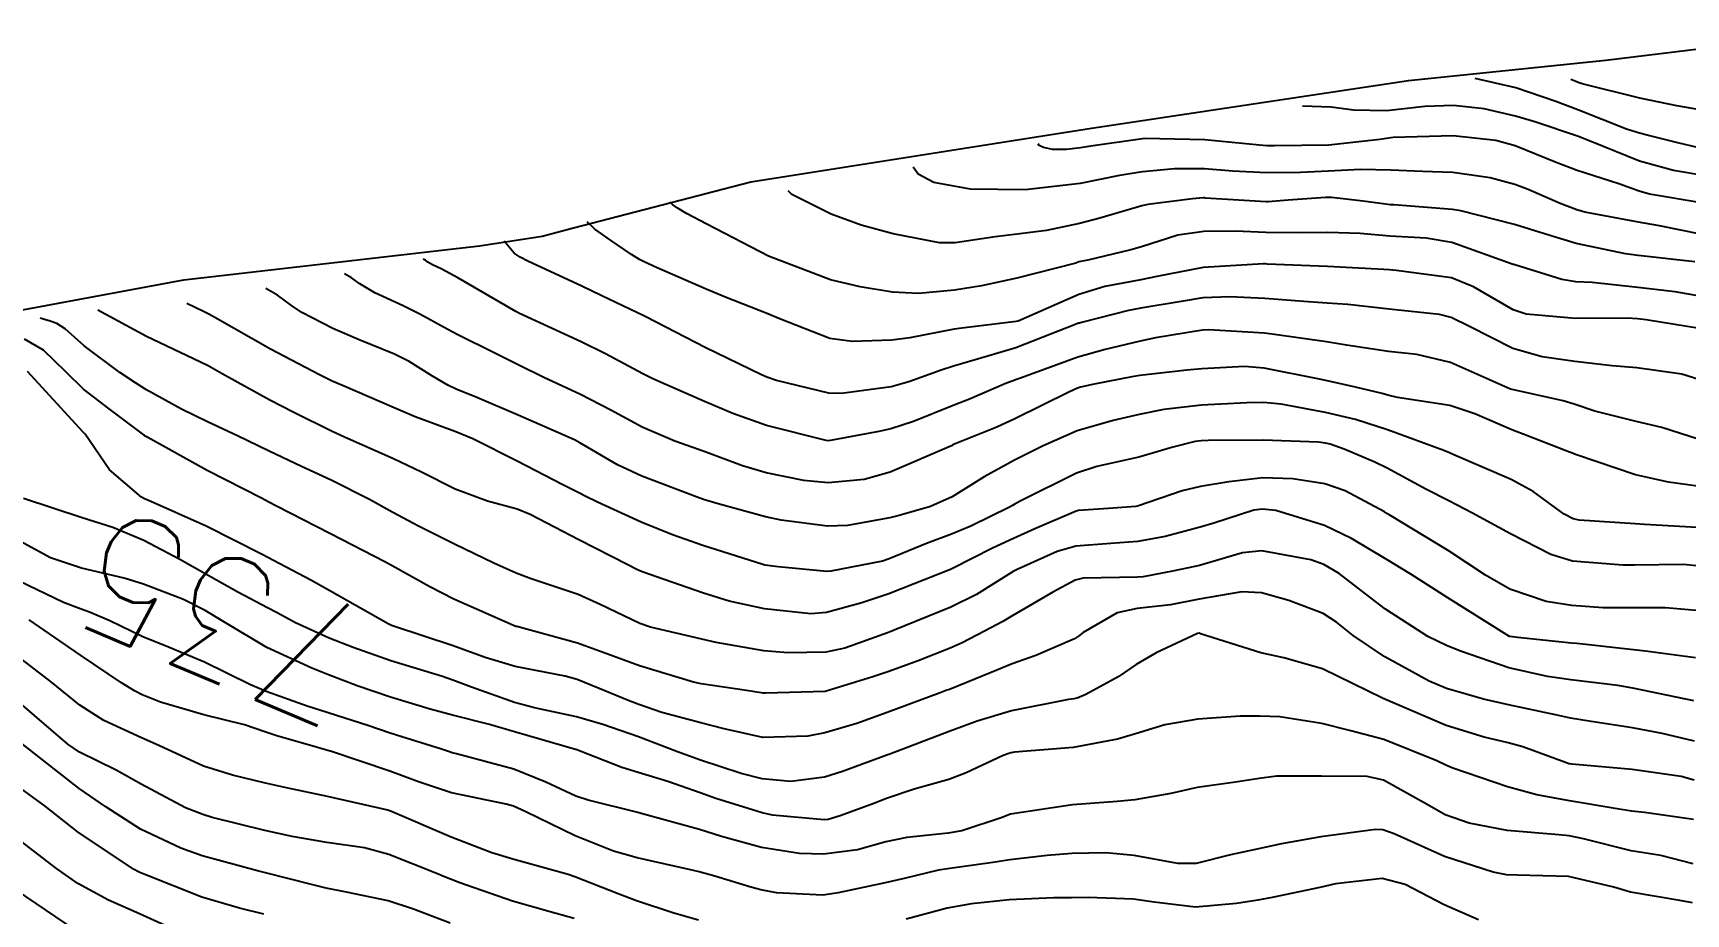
# Model space of a CAD drawing. Header units: metres. Extents: x 307586 to 320046, y 7427249 to 7434250.
# Drawn here: x 310459.8 to 310513, y 7432847.4 to 7432875.8 of the extents above; entities that cross this region are included whole.
import ezdxf
from ezdxf.enums import TextEntityAlignment as Align

# ---------------------------------------------------------------- set-up
doc = ezdxf.new("R2010")
doc.units = ezdxf.units.M
doc.header["$MEASUREMENT"] = 0
for name, color, linetype in [('Area', 45, 'Continuous'), ('Cotas', 45, 'Continuous'), ('Curvas de Nivel 1m', 11, 'Continuous'), ('Curvas de Nivel 5m', 15, 'Continuous')]:
    doc.layers.add(name, color=color, linetype=linetype)
doc.styles.add('Style-STANDARD', font='STANDARD.shx')

msp = doc.modelspace()

# ---------------------------------------------------------------- linework, layer by layer
at = {"layer": 'Area'}
msp.add_polyline3d([(310455.197, 7432866.077, 734.733), (310464.673, 7432867.837, 739.372), (310474.199, 7432868.934, 743.032), (310476.217, 7432869.251, 743.66), (310477.222, 7432869.51, 744.298), (310482.933, 7432871, 749.29), (310493.906, 7432872.724, 747.912), (310504.118, 7432874.259, 748.113), (310510.468, 7432874.914, 750.273), (310517.599, 7432875.791, 753.699)], dxfattribs=at)
at = {"layer": 'Curvas de Nivel 1m', "flags": 128}
for points, elevation in [([(310513.416, 7432872.106), (310512.785, 7432872.252), (310511.794, 7432872.505), (310511.556, 7432872.564), (310511.137, 7432872.694), (310509.563, 7432873.316), (310508.854, 7432873.588), (310507.57, 7432874.024), (310506.263, 7432874.33)], 752), ([(310513.564, 7432873.307), (310512.757, 7432873.444), (310511.567, 7432873.688), (310509.707, 7432874.154), (310509.572, 7432874.2), (310509.506, 7432874.225), (310509.343, 7432874.29)], 753), ([(310513.543, 7432871.214), (310512.648, 7432871.358), (310511.547, 7432871.667), (310510.016, 7432872.285), (310509.555, 7432872.467), (310508.18, 7432872.931), (310507.561, 7432873.118), (310506.548, 7432873.345), (310505.564, 7432873.458), (310504.634, 7432873.42), (310503.4, 7432873.286), (310502.346, 7432873.305), (310501.618, 7432873.403), (310500.703, 7432873.43)], 751), ([(310513.519, 7432869.313), (310512.201, 7432869.581), (310511.524, 7432869.697), (310509.791, 7432870.025), (310509.53, 7432870.094), (310508.992, 7432870.298), (310507.971, 7432870.748), (310507.539, 7432870.909), (310506.747, 7432871.122), (310505.543, 7432871.303), (310504.562, 7432871.331), (310503.543, 7432871.368), (310502.563, 7432871.395), (310501.542, 7432871.342), (310500.64, 7432871.301), (310499.542, 7432871.289), (310498.456, 7432871.341), (310497.543, 7432871.418), (310496.575, 7432871.417), (310495.542, 7432871.324), (310494.808, 7432871.199), (310493.538, 7432870.946), (310491.769, 7432870.74), (310490.007, 7432870.76), (310488.832, 7432870.974), (310488.324, 7432871.241), (310488.163, 7432871.47)], 749), ([(310513.33, 7432868.418), (310511.508, 7432868.622), (310511.106, 7432868.677), (310509.514, 7432869.015), (310508.498, 7432869.326), (310507.522, 7432869.624), (310505.799, 7432870.067), (310505.529, 7432870.109), (310503.636, 7432870.254), (310503.531, 7432870.259), (310502.655, 7432870.373), (310501.638, 7432870.493), (310501.534, 7432870.493), (310501.438, 7432870.487), (310500.241, 7432870.403), (310499.59, 7432870.351), (310499.532, 7432870.352), (310498.28, 7432870.429), (310497.57, 7432870.476), (310497.533, 7432870.477), (310497.496, 7432870.477), (310497.161, 7432870.444), (310495.72, 7432870.268), (310495.529, 7432870.228), (310494.173, 7432869.824), (310493.521, 7432869.656), (310492.451, 7432869.43), (310491.515, 7432869.306), (310490.803, 7432869.228), (310489.51, 7432869.033), (310489.012, 7432869.036), (310487.514, 7432869.318), (310486.492, 7432869.597), (310485.524, 7432869.954), (310484.258, 7432870.593), (310484.133, 7432870.71)], 748), ([(310513.494, 7432867.311), (310512.7, 7432867.457), (310511.496, 7432867.597), (310510.033, 7432867.749), (310509.498, 7432867.78), (310509.047, 7432867.845), (310507.541, 7432868.319), (310507.503, 7432868.334), (310507.486, 7432868.337), (310505.513, 7432869.042), (310504.677, 7432869.187), (310503.516, 7432869.251), (310502.561, 7432869.33), (310501.518, 7432869.368), (310500.568, 7432869.349), (310499.517, 7432869.364), (310498.538, 7432869.404), (310497.517, 7432869.398), (310496.689, 7432869.275), (310495.51, 7432868.906), (310495.168, 7432868.804), (310493.788, 7432868.477), (310493.551, 7432868.431), (310493.502, 7432868.416), (310493.401, 7432868.381), (310491.497, 7432867.889), (310490.365, 7432867.65), (310489.493, 7432867.51), (310488.338, 7432867.394), (310487.492, 7432867.442), (310486.452, 7432867.612), (310485.496, 7432867.84), (310483.503, 7432868.6), (310481.518, 7432869.628), (310480.863, 7432869.977), (310480.565, 7432870.161), (310480.407, 7432870.27), (310480.333, 7432870.34)], 747), ([(310513.483, 7432866.274), (310511.766, 7432866.546), (310511.486, 7432866.583), (310511.159, 7432866.601), (310509.486, 7432866.595), (310507.903, 7432866.73), (310507.488, 7432866.87), (310506.21, 7432867.619), (310505.499, 7432867.907), (310503.717, 7432868.142), (310503.501, 7432868.158), (310503.314, 7432868.176), (310501.502, 7432868.267), (310499.564, 7432868.348), (310499.502, 7432868.355), (310499.446, 7432868.354), (310497.501, 7432868.238), (310496.006, 7432867.947), (310495.497, 7432867.84), (310494.337, 7432867.629), (310493.492, 7432867.37), (310491.544, 7432866.509), (310491.483, 7432866.493), (310489.726, 7432866.281), (310489.479, 7432866.245), (310488.05, 7432865.975), (310487.473, 7432865.891), (310486.196, 7432865.848), (310485.473, 7432865.951), (310483.836, 7432866.596), (310483.484, 7432866.749), (310482.139, 7432867.27), (310481.492, 7432867.537), (310479.918, 7432868.226), (310479.501, 7432868.423), (310479.348, 7432868.499), (310479.091, 7432868.656), (310478.416, 7432869.122), (310477.906, 7432869.469), (310477.663, 7432869.71)], 746), ([(310513.438, 7432862.702), (310512.266, 7432863.083), (310511.443, 7432863.275), (310510.116, 7432863.613), (310509.448, 7432863.838), (310509.096, 7432863.942), (310507.453, 7432864.302), (310507.396, 7432864.321), (310505.466, 7432865.181), (310504.383, 7432865.437), (310503.471, 7432865.534), (310502.117, 7432865.737), (310501.475, 7432865.847), (310499.801, 7432866.083), (310499.479, 7432866.121), (310497.686, 7432866.231), (310497.48, 7432866.218), (310495.963, 7432865.968), (310495.474, 7432865.868), (310494.342, 7432865.599), (310493.466, 7432865.345), (310491.621, 7432864.673), (310491.454, 7432864.615), (310491.377, 7432864.587), (310491.166, 7432864.513), (310489.973, 7432863.999), (310489.445, 7432863.786), (310488.17, 7432863.279), (310487.438, 7432863.036), (310487.052, 7432862.949), (310485.434, 7432862.657), (310485.356, 7432862.659), (310483.438, 7432863.145), (310482.357, 7432863.531), (310481.446, 7432863.918), (310479.773, 7432864.647), (310479.455, 7432864.807), (310478.249, 7432865.453), (310477.47, 7432865.839), (310475.599, 7432866.699), (310475.483, 7432866.758), (310475.363, 7432866.823), (310473.495, 7432867.902), (310472.961, 7432868.191), (310472.684, 7432868.323), (310472.537, 7432868.412), (310472.453, 7432868.471), (310472.383, 7432868.51)], 744), ([(310513.422, 7432861.195), (310512.488, 7432861.318), (310511.426, 7432861.558), (310509.523, 7432862.198), (310509.432, 7432862.229), (310509.392, 7432862.25), (310509.303, 7432862.292), (310507.941, 7432862.816), (310507.44, 7432863.009), (310506.252, 7432863.525), (310505.447, 7432863.788), (310503.761, 7432864.045), (310503.451, 7432864.125), (310503.269, 7432864.18), (310502.41, 7432864.376), (310501.456, 7432864.591), (310501.198, 7432864.651), (310499.462, 7432864.998), (310498.83, 7432865.051), (310497.461, 7432864.975), (310496.978, 7432864.927), (310495.457, 7432864.753), (310495.203, 7432864.716), (310493.99, 7432864.475), (310493.548, 7432864.383), (310493.452, 7432864.351), (310493.2, 7432864.233), (310491.441, 7432863.358), (310490.86, 7432863.095), (310489.465, 7432862.53), (310489.444, 7432862.519), (310489.398, 7432862.496), (310487.424, 7432861.638), (310486.587, 7432861.403), (310485.42, 7432861.295), (310484.64, 7432861.369), (310483.423, 7432861.623), (310482.663, 7432861.849), (310481.43, 7432862.304), (310480.491, 7432862.639), (310479.437, 7432863.09), (310478.421, 7432863.644), (310477.448, 7432864.142), (310476.263, 7432864.692), (310475.459, 7432865.088), (310474.711, 7432865.461), (310473.473, 7432866.083), (310473.059, 7432866.309), (310472.277, 7432866.738), (310471.74, 7432867.001), (310470.824, 7432867.42), (310470.34, 7432867.711), (310470.07, 7432867.907), (310469.853, 7432868.03)], 743), ([(310513.407, 7432859.861), (310511.713, 7432859.961), (310511.409, 7432859.976), (310509.604, 7432860.094), (310509.411, 7432860.134), (310509.121, 7432860.294), (310508.133, 7432861.022), (310507.424, 7432861.405), (310505.572, 7432862.198), (310505.432, 7432862.261), (310505.247, 7432862.342), (310503.439, 7432863.01), (310502.407, 7432863.34), (310501.445, 7432863.57), (310500.015, 7432863.837), (310499.448, 7432863.889), (310498.911, 7432863.881), (310497.446, 7432863.797), (310496.234, 7432863.663), (310495.443, 7432863.505), (310494.602, 7432863.308), (310493.438, 7432862.978), (310492.345, 7432862.496), (310491.428, 7432862.028), (310490.451, 7432861.491), (310489.416, 7432860.847), (310488.723, 7432860.54), (310487.715, 7432860.249), (310487.407, 7432860.17), (310486.048, 7432859.928), (310485.403, 7432859.9), (310483.906, 7432860.094), (310483.407, 7432860.203), (310481.887, 7432860.623), (310481.518, 7432860.733), (310481.414, 7432860.767), (310481.206, 7432860.841), (310479.422, 7432861.512), (310478.645, 7432861.881), (310477.432, 7432862.585), (310477.256, 7432862.682), (310475.441, 7432863.481), (310474.114, 7432864.045), (310473.449, 7432864.322), (310473.172, 7432864.446), (310472.678, 7432864.732), (310471.926, 7432865.209), (310471.463, 7432865.446), (310470.321, 7432865.91), (310469.475, 7432866.271), (310468.47, 7432866.785), (310468.138, 7432867.009), (310467.687, 7432867.342), (310467.313, 7432867.56)], 742), ([(310513.389, 7432858.627), (310512.969, 7432858.667), (310511.389, 7432858.647), (310511.018, 7432858.644), (310509.39, 7432858.774), (310508.701, 7432858.993), (310507.403, 7432859.653), (310506.151, 7432860.333), (310505.417, 7432860.719), (310504.668, 7432861.1), (310503.427, 7432861.769), (310503.031, 7432861.968), (310502.044, 7432862.381), (310501.586, 7432862.54), (310501.435, 7432862.58), (310501.217, 7432862.61), (310499.436, 7432862.679), (310497.667, 7432862.668), (310497.435, 7432862.656), (310497.246, 7432862.631), (310496.525, 7432862.449), (310495.685, 7432862.202), (310495.43, 7432862.129), (310494.076, 7432861.824), (310493.424, 7432861.613), (310491.611, 7432860.704), (310491.414, 7432860.597), (310491.36, 7432860.564), (310491.259, 7432860.512), (310490.021, 7432859.907), (310489.4, 7432859.649), (310488.589, 7432859.348), (310487.387, 7432858.846), (310487.173, 7432858.775), (310486.123, 7432858.573), (310485.51, 7432858.451), (310485.382, 7432858.442), (310483.81, 7432858.596), (310483.384, 7432858.649), (310483.317, 7432858.668), (310481.393, 7432859.277), (310480.415, 7432859.622), (310479.404, 7432860.035), (310478.001, 7432860.671), (310477.603, 7432860.865), (310477.416, 7432860.962), (310476.854, 7432861.25), (310475.426, 7432861.988), (310473.986, 7432862.714), (310473.435, 7432862.941), (310472.125, 7432863.425), (310471.443, 7432863.715), (310469.782, 7432864.434), (310469.451, 7432864.578), (310469.319, 7432864.64), (310469.043, 7432864.776), (310467.465, 7432865.608), (310465.672, 7432866.626), (310465.482, 7432866.732), (310465.308, 7432866.822), (310464.773, 7432867.08)], 741), ([(310513.354, 7432855.659), (310511.748, 7432855.873), (310511.358, 7432855.918), (310509.53, 7432856.119), (310509.361, 7432856.133), (310507.624, 7432856.316), (310507.388, 7432856.344), (310507.363, 7432856.35), (310507.285, 7432856.399), (310505.375, 7432857.597), (310504.189, 7432858.352), (310503.39, 7432858.841), (310502.274, 7432859.502), (310501.406, 7432859.928), (310499.84, 7432860.406), (310499.413, 7432860.454), (310499.135, 7432860.414), (310497.844, 7432859.996), (310497.404, 7432859.866), (310496.281, 7432859.57), (310495.397, 7432859.405), (310494.525, 7432859.34), (310493.395, 7432859.255), (310492.796, 7432859.084), (310491.515, 7432858.508), (310491.382, 7432858.438), (310490.196, 7432857.7), (310489.37, 7432857.288), (310487.555, 7432856.557), (310487.418, 7432856.503), (310487.362, 7432856.482), (310485.956, 7432855.972), (310485.352, 7432855.847), (310484.124, 7432855.819), (310483.352, 7432855.882), (310481.82, 7432856.159), (310481.357, 7432856.261), (310479.706, 7432856.647), (310479.364, 7432856.762), (310478.082, 7432857.381), (310477.373, 7432857.702), (310475.865, 7432858.208), (310475.38, 7432858.386), (310474.658, 7432858.707), (310473.392, 7432859.322), (310472.231, 7432859.907), (310471.407, 7432860.346), (310470.652, 7432860.758), (310469.419, 7432861.386), (310468.468, 7432861.829), (310467.428, 7432862.319), (310466.405, 7432862.81), (310465.437, 7432863.263), (310464.596, 7432863.674), (310463.448, 7432864.311), (310463.123, 7432864.518), (310462.617, 7432864.853), (310461.466, 7432865.714), (310460.857, 7432866.26), (310460.584, 7432866.435), (310460.365, 7432866.512), (310460.192, 7432866.563), (310460.053, 7432866.6)], 739), ([(310513.299, 7432854.275), (310511.339, 7432854.687), (310510.85, 7432854.765), (310509.343, 7432854.955), (310508.592, 7432855.054), (310507.348, 7432855.339), (310505.824, 7432855.867), (310505.359, 7432856.05), (310504.74, 7432856.346), (310503.372, 7432857.229), (310502.733, 7432857.726), (310501.878, 7432858.383), (310501.387, 7432858.664), (310500.967, 7432858.817), (310499.393, 7432859.11), (310498.764, 7432859.048), (310497.386, 7432858.636), (310497.228, 7432858.599), (310496.509, 7432858.449), (310495.568, 7432858.271), (310495.381, 7432858.257), (310493.632, 7432858.226), (310493.38, 7432858.167), (310492.658, 7432857.773), (310491.368, 7432857.022), (310491.044, 7432856.836), (310490.462, 7432856.519), (310489.741, 7432856.142), (310489.354, 7432855.967), (310488.325, 7432855.569), (310487.343, 7432855.205), (310486.861, 7432855.044), (310485.333, 7432854.58), (310483.404, 7432854.527), (310483.332, 7432854.527), (310483.269, 7432854.538), (310482.79, 7432854.608), (310481.336, 7432854.824), (310481.088, 7432854.882), (310479.344, 7432855.403), (310478.181, 7432855.837), (310477.355, 7432856.135), (310475.397, 7432856.665), (310475.363, 7432856.675), (310475.286, 7432856.701), (310473.371, 7432857.556), (310472.592, 7432857.948), (310471.382, 7432858.623), (310471.146, 7432858.752), (310469.396, 7432859.651), (310467.663, 7432860.542), (310467.411, 7432860.676), (310467.171, 7432860.802), (310465.422, 7432861.695), (310463.514, 7432862.757), (310463.433, 7432862.802), (310463.41, 7432862.818), (310463.386, 7432862.841), (310462.272, 7432863.688), (310461.447, 7432864.317), (310460.87, 7432864.876), (310460.155, 7432865.575), (310459.546, 7432865.933)], 738), ([(310513.32, 7432852.977), (310512.286, 7432853.219), (310511.324, 7432853.409), (310510, 7432853.609), (310509.327, 7432853.716), (310508.85, 7432853.819), (310507.331, 7432854.15), (310506.533, 7432854.328), (310505.338, 7432854.675), (310504.779, 7432854.908), (310503.353, 7432855.695), (310502.336, 7432856.375), (310501.796, 7432856.812), (310501.37, 7432857.088), (310500.262, 7432857.513), (310499.376, 7432857.758), (310498.744, 7432857.787), (310497.374, 7432857.55), (310496.451, 7432857.37), (310495.371, 7432857.245), (310494.727, 7432857.108), (310493.636, 7432856.477), (310493.484, 7432856.356), (310493.36, 7432856.278), (310492.111, 7432855.739), (310491.347, 7432855.464), (310490.669, 7432855.191), (310489.335, 7432854.645), (310489.249, 7432854.616), (310489.036, 7432854.534), (310487.326, 7432853.899), (310486.343, 7432853.549), (310485.32, 7432853.245), (310484.769, 7432853.135), (310483.318, 7432853.095), (310482.073, 7432853.371), (310481.322, 7432853.567), (310480.065, 7432853.903), (310479.328, 7432854.154), (310478.966, 7432854.292), (310478.055, 7432854.669), (310477.337, 7432854.965), (310476.951, 7432855.071), (310475.343, 7432855.381), (310474.383, 7432855.674), (310473.353, 7432856.052), (310471.429, 7432856.682), (310471.362, 7432856.706), (310471.252, 7432856.751), (310469.373, 7432857.816), (310468.763, 7432858.165), (310467.558, 7432858.797), (310467.384, 7432858.889), (310467.195, 7432858.992), (310465.399, 7432859.898), (310463.514, 7432860.737), (310463.412, 7432860.783), (310463.309, 7432860.842), (310462.281, 7432861.717), (310461.494, 7432862.869), (310461.465, 7432862.902), (310461.433, 7432862.927), (310459.641, 7432864.888)], 737), ([(310513.308, 7432851.715), (310512.897, 7432851.834), (310511.311, 7432852.058), (310509.368, 7432852.234), (310509.312, 7432852.243), (310509.272, 7432852.25), (310509.164, 7432852.292), (310507.8, 7432852.795), (310507.319, 7432852.923), (310506.545, 7432853.103), (310505.324, 7432853.485), (310503.373, 7432854.32), (310503.333, 7432854.335), (310503.314, 7432854.341), (310503.272, 7432854.361), (310501.347, 7432855.305), (310500.094, 7432855.661), (310499.354, 7432855.817), (310497.412, 7432856.439), (310497.375, 7432856.452), (310497.314, 7432856.44), (310495.983, 7432855.824), (310495.348, 7432855.451), (310494.764, 7432855.044), (310493.727, 7432854.476), (310493.446, 7432854.364), (310493.332, 7432854.34), (310493.164, 7432854.315), (310491.327, 7432853.954), (310490.226, 7432853.619), (310489.321, 7432853.289), (310487.41, 7432852.559), (310487.313, 7432852.521), (310485.886, 7432851.995), (310485.305, 7432851.821), (310484.221, 7432851.674), (310483.304, 7432851.757), (310482.626, 7432851.931), (310481.31, 7432852.363), (310480.573, 7432852.637), (310479.318, 7432853.111), (310478.165, 7432853.511), (310477.324, 7432853.765), (310475.969, 7432854.051), (310475.328, 7432854.219), (310473.941, 7432854.714), (310473.336, 7432854.945), (310473.006, 7432855.057), (310471.345, 7432855.564), (310470.123, 7432855.99), (310469.356, 7432856.292), (310468.275, 7432856.786), (310467.68, 7432857.109), (310467.368, 7432857.277), (310466.41, 7432857.773), (310465.378, 7432858.354), (310464.541, 7432858.828), (310463.392, 7432859.441), (310462.39, 7432859.864), (310461.403, 7432860.176), (310459.511, 7432860.79)], 736), ([(310513.275, 7432849.028), (310512.24, 7432849.294), (310511.281, 7432849.444), (310509.745, 7432849.827), (310509.287, 7432849.928), (310508.951, 7432849.959), (310507.29, 7432850.095), (310506.065, 7432850.332), (310505.296, 7432850.604), (310504.709, 7432850.936), (310503.307, 7432851.72), (310502.778, 7432851.838), (310501.307, 7432851.847), (310499.867, 7432851.844), (310499.307, 7432851.774), (310498.542, 7432851.658), (310497.303, 7432851.486), (310496.461, 7432851.289), (310495.299, 7432851.082), (310494.727, 7432851.037), (310493.297, 7432850.92), (310491.435, 7432850.649), (310491.294, 7432850.62), (310491.214, 7432850.591), (310491.031, 7432850.513), (310489.725, 7432850.087), (310489.285, 7432850.014), (310487.958, 7432849.874), (310487.28, 7432849.728), (310486.368, 7432849.478), (310485.274, 7432849.339), (310484.506, 7432849.356), (310483.277, 7432849.548), (310481.993, 7432849.909), (310481.285, 7432850.127), (310479.401, 7432850.649), (310479.293, 7432850.675), (310477.696, 7432851.074), (310477.298, 7432851.209), (310476.337, 7432851.655), (310475.307, 7432852.07), (310473.458, 7432852.572), (310473.312, 7432852.601), (310473.225, 7432852.634), (310472.942, 7432852.726), (310471.693, 7432853.12), (310471.318, 7432853.238), (310470.597, 7432853.48), (310469.324, 7432853.89), (310468.65, 7432854.104), (310467.331, 7432854.574), (310466.797, 7432854.805), (310465.343, 7432855.521), (310464.177, 7432856.006), (310463.355, 7432856.34), (310462.289, 7432856.856), (310461.635, 7432857.136), (310461.366, 7432857.225), (310460.804, 7432857.44), (310459.375, 7432858.132)], 734), ([(310513.258, 7432847.762), (310512.85, 7432847.837), (310511.261, 7432848.112), (310510.727, 7432848.275), (310509.268, 7432848.618), (310507.608, 7432848.655), (310507.268, 7432848.666), (310506.839, 7432848.755), (310505.277, 7432849.256), (310503.655, 7432849.989), (310503.289, 7432850.119), (310503.054, 7432850.129), (310501.286, 7432849.897), (310500.02, 7432849.664), (310499.279, 7432849.51), (310498.384, 7432849.315), (310497.272, 7432849.036), (310496.685, 7432849.032), (310495.275, 7432849.293), (310494.363, 7432849.383), (310493.276, 7432849.356), (310492.477, 7432849.29), (310491.273, 7432849.151), (310490.724, 7432849.063), (310489.268, 7432848.867), (310488.98, 7432848.821), (310487.876, 7432848.551), (310487.261, 7432848.41), (310485.744, 7432848.089), (310485.257, 7432848.013), (310483.765, 7432848.088), (310483.259, 7432848.189), (310482.931, 7432848.276), (310481.771, 7432848.622), (310481.265, 7432848.767), (310481.085, 7432848.812), (310479.271, 7432849.213), (310478.507, 7432849.429), (310477.282, 7432849.922), (310475.687, 7432850.696), (310475.295, 7432850.882), (310475.05, 7432850.948), (310473.299, 7432851.316), (310472.234, 7432851.668), (310471.306, 7432852.011), (310469.435, 7432852.645), (310469.312, 7432852.679), (310469.239, 7432852.698), (310468.981, 7432852.775), (310467.673, 7432853.151), (310467.318, 7432853.271), (310466.63, 7432853.497), (310465.323, 7432853.819), (310463.924, 7432854.237), (310463.329, 7432854.474), (310463.084, 7432854.598), (310462.671, 7432854.85), (310461.346, 7432855.747), (310459.698, 7432856.887)], 733), ([(310481.249, 7432847.211), (310480.456, 7432847.433), (310479.255, 7432847.834), (310478.659, 7432848.061), (310477.262, 7432848.606), (310477.047, 7432848.682), (310475.27, 7432849.174), (310474.598, 7432849.382), (310473.28, 7432849.881), (310471.313, 7432850.73), (310471.293, 7432850.736), (310471.243, 7432850.751), (310469.297, 7432851.194), (310467.978, 7432851.468), (310467.301, 7432851.624), (310466.237, 7432851.877), (310465.306, 7432852.174), (310463.872, 7432852.834), (310463.315, 7432853.085), (310462.101, 7432853.639), (310461.326, 7432854.136), (310460.409, 7432854.879), (310459.345, 7432855.709)], 732), ([(310477.249, 7432847.266), (310476.467, 7432847.472), (310475.254, 7432847.818), (310473.564, 7432848.413), (310473.261, 7432848.525), (310473.119, 7432848.579), (310472.785, 7432848.727), (310471.272, 7432849.327), (310470.495, 7432849.538), (310469.277, 7432849.714), (310468.167, 7432849.9), (310467.282, 7432850.099), (310465.588, 7432850.518), (310465.29, 7432850.608), (310464.729, 7432850.826), (310463.3, 7432851.588), (310462.498, 7432852.046), (310461.31, 7432852.625), (310460.936, 7432852.874), (310459.327, 7432854.265)], 731), ([(310467.249, 7432847.403), (310466.463, 7432847.596), (310465.254, 7432847.953), (310463.423, 7432848.677), (310463.262, 7432848.745), (310463.198, 7432848.776), (310463.073, 7432848.843), (310461.28, 7432850.037), (310460.21, 7432850.881), (310459.299, 7432851.543)], 729), ([(310464.546, 7432846.827), (310463.249, 7432847.413), (310462.249, 7432847.851), (310461.258, 7432848.387), (310460.57, 7432848.877), (310459.278, 7432849.868)], 728), ([(310506.362, 7432847.219), (310505.257, 7432847.7), (310504.004, 7432848.353), (310503.266, 7432848.547), (310501.766, 7432848.382), (310501.262, 7432848.266), (310499.722, 7432847.942), (310499.257, 7432847.858), (310498.579, 7432847.743), (310497.255, 7432847.63), (310495.925, 7432847.784), (310495.257, 7432847.884), (310493.798, 7432847.934), (310493.257, 7432847.93), (310492.695, 7432847.926), (310491.256, 7432847.862), (310490.037, 7432847.74), (310489.254, 7432847.592), (310487.937, 7432847.237)], 732), ([(310461.222, 7432846.87), (310459.256, 7432848.193)], 727)]:
    msp.add_lwpolyline(points, dxfattribs=dict(at, elevation=elevation))
at = {"layer": 'Curvas de Nivel 5m', "flags": 128}
for points, elevation in [([(310513.534, 7432870.323), (310511.873, 7432870.602), (310511.537, 7432870.7), (310510.885, 7432870.931), (310509.544, 7432871.359), (310508.864, 7432871.618), (310507.551, 7432872.156), (310506.924, 7432872.326), (310505.554, 7432872.48), (310503.618, 7432872.424), (310503.194, 7432872.365), (310501.551, 7432872.183), (310499.803, 7432872.155), (310499.55, 7432872.157), (310499.311, 7432872.174), (310497.552, 7432872.355), (310495.619, 7432872.392), (310495.552, 7432872.383), (310493.879, 7432872.147), (310493.549, 7432872.089), (310493.102, 7432872.041), (310492.652, 7432872.043), (310492.355, 7432872.098), (310492.224, 7432872.165), (310492.183, 7432872.22)], 750), ([(310513.459, 7432864.626), (310512.911, 7432864.798), (310511.464, 7432865.003), (310510.675, 7432865.068), (310509.467, 7432865.206), (310508.413, 7432865.362), (310507.473, 7432865.627), (310506.074, 7432866.334), (310505.486, 7432866.629), (310505.107, 7432866.724), (310503.488, 7432866.898), (310502.156, 7432867.047), (310501.49, 7432867.092), (310500.747, 7432867.141), (310499.491, 7432867.235), (310498.362, 7432867.297), (310497.491, 7432867.255), (310496.795, 7432867.142), (310495.488, 7432866.922), (310495.1, 7432866.85), (310493.626, 7432866.479), (310493.515, 7432866.447), (310493.482, 7432866.438), (310493.409, 7432866.408), (310491.47, 7432865.653), (310490.595, 7432865.39), (310489.461, 7432865.061), (310489.064, 7432864.931), (310488.024, 7432864.551), (310487.451, 7432864.394), (310485.853, 7432864.172), (310485.449, 7432864.187), (310483.763, 7432864.597), (310483.454, 7432864.704), (310483.28, 7432864.778), (310481.468, 7432865.657), (310479.548, 7432866.649), (310479.483, 7432866.683), (310478.141, 7432867.322), (310477.492, 7432867.637), (310475.756, 7432868.442), (310475.502, 7432868.565), (310475.309, 7432868.702), (310474.993, 7432869.08)], 745), ([(310513.372, 7432857.19), (310512.393, 7432857.275), (310511.373, 7432857.272), (310510.377, 7432857.276), (310509.374, 7432857.349), (310508.55, 7432857.478), (310507.378, 7432857.878), (310506.589, 7432858.328), (310505.395, 7432859.117), (310503.511, 7432860.259), (310503.412, 7432860.315), (310503.337, 7432860.361), (310502.078, 7432861.039), (310501.422, 7432861.266), (310500.393, 7432861.43), (310499.423, 7432861.46), (310498.327, 7432861.331), (310497.42, 7432861.185), (310496.824, 7432861.041), (310495.414, 7432860.559), (310495.335, 7432860.539), (310494.451, 7432860.47), (310493.482, 7432860.409), (310493.412, 7432860.388), (310492.083, 7432859.82), (310491.398, 7432859.51), (310490.721, 7432859.189), (310489.408, 7432858.53), (310489.39, 7432858.522), (310489.363, 7432858.51), (310487.375, 7432857.719), (310486.505, 7432857.435), (310485.368, 7432857.124), (310484.871, 7432857.082), (310483.369, 7432857.242), (310482.238, 7432857.484), (310481.374, 7432857.755), (310479.68, 7432858.347), (310479.381, 7432858.453), (310479.244, 7432858.515), (310478.974, 7432858.656), (310477.395, 7432859.466), (310475.826, 7432860.277), (310475.409, 7432860.45), (310474.455, 7432860.71), (310473.417, 7432861.092), (310472.328, 7432861.642), (310471.426, 7432862.074), (310469.846, 7432862.766), (310469.435, 7432862.962), (310468.215, 7432863.562), (310467.445, 7432863.962), (310465.907, 7432864.815), (310465.457, 7432865.072), (310464.987, 7432865.298), (310463.471, 7432866.015), (310461.903, 7432866.86)], 740), ([(310513.295, 7432850.454), (310511.714, 7432850.681), (310511.297, 7432850.724), (310510.767, 7432850.806), (310509.301, 7432851.056), (310508.242, 7432851.246), (310507.305, 7432851.506), (310505.539, 7432852.11), (310505.312, 7432852.198), (310505.03, 7432852.343), (310503.32, 7432853.025), (310502.26, 7432853.314), (310501.324, 7432853.548), (310499.972, 7432853.758), (310499.327, 7432853.786), (310498.691, 7432853.784), (310497.325, 7432853.686), (310496.271, 7432853.503), (310495.32, 7432853.214), (310494.747, 7432853.037), (310493.316, 7432852.773), (310491.428, 7432852.622), (310491.314, 7432852.604), (310491.241, 7432852.583), (310491.055, 7432852.513), (310489.872, 7432851.959), (310489.305, 7432851.74), (310488.19, 7432851.434), (310487.299, 7432851.126), (310486.892, 7432850.969), (310485.808, 7432850.575), (310485.422, 7432850.447), (310485.291, 7432850.437), (310483.627, 7432850.597), (310483.294, 7432850.667), (310481.805, 7432851.13), (310481.3, 7432851.308), (310480.263, 7432851.681), (310479.306, 7432851.969), (310478.778, 7432852.128), (310477.385, 7432852.679), (310477.329, 7432852.696), (310477.313, 7432852.703), (310477.287, 7432852.707), (310475.319, 7432853.279), (310474.517, 7432853.512), (310473.324, 7432853.817), (310472.604, 7432854.009), (310471.329, 7432854.398), (310470.257, 7432854.761), (310469.338, 7432855.112), (310468.792, 7432855.327), (310467.351, 7432855.989), (310465.98, 7432856.814), (310465.367, 7432857.187), (310464.659, 7432857.539), (310463.375, 7432858.034), (310462.75, 7432858.223), (310461.38, 7432858.553), (310460.378, 7432858.88), (310459.391, 7432859.424)], 735), ([(310473.247, 7432847.114), (310472.075, 7432847.562), (310471.254, 7432847.834), (310469.914, 7432848.106), (310469.258, 7432848.24), (310468.824, 7432848.342), (310467.262, 7432848.745), (310467.048, 7432848.802), (310465.27, 7432849.284), (310464.576, 7432849.524), (310463.282, 7432850.138), (310462.164, 7432850.857), (310461.647, 7432851.216), (310461.299, 7432851.455), (310459.466, 7432852.888)], 730)]:
    msp.add_lwpolyline(points, dxfattribs=dict(at, elevation=elevation))

# ---------------------------------------------------------------- texts
at = {"layer": 'Cotas', "style": 'Style-STANDARD'}
msp.add_text('735', height=4, rotation=156.994, dxfattribs=at).set_placement((310465.883, 7432856.956, 735), align=Align.MIDDLE_CENTER)

doc.saveas('drawing.dxf')
